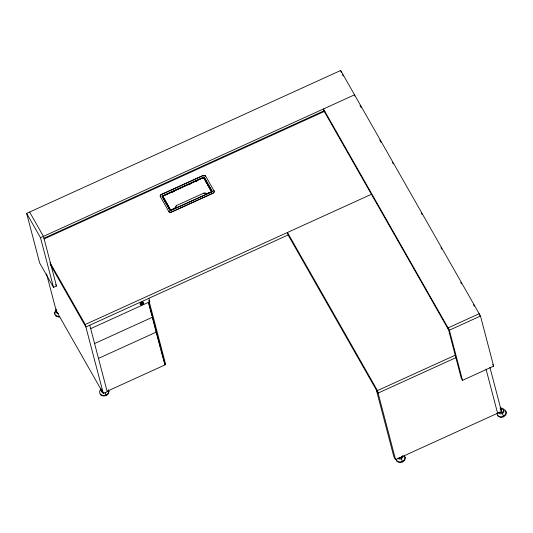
<?xml version="1.0" encoding="UTF-8"?>
<svg xmlns="http://www.w3.org/2000/svg" width="533" height="533" viewBox="0 0 533 533"><rect width="100%" height="100%" fill="white"/><g stroke="black" fill="none" stroke-linecap="round" stroke-linejoin="round"><path stroke-width="0.8" d="M59.863 316.775L58.423 317.028L55.918 316.062L54.706 313.957L55.146 312.405M170.593 210.528L162.718 196.311M203.619 177.835L203.546 177.496L162.798 196.091L163.251 198.523L170.587 210.708L170.767 210.149L175.13 207.983L170.653 210.388M56.225 310.373C55.259 311.952 56.878 313.824 58.577 313.604M101.057 389.796L101.403 391.782L103.042 392.614M175.15 208.05L176.276 205.791M501.127 410.61L501.56 409.644M501.253 411.083L501.686 410.124M55.998 310.139L54.593 312.631L54.706 313.957M100.977 389.15C99.085 390.689 99.311 393.387 100.897 395.066L103.402 396.032L106.28 395.533L108.426 393.747L109.032 391.369L108.446 390.336M56.238 309.18L55.912 311.405L57.551 312.538M398.757 458.02L401.016 457.767L402.555 455.815M499.028 412.269L499.847 412.835L502.106 412.582L503.665 411.096L503.605 409.244L501.966 408.111L500.147 408.318M55.345 311.612L56.418 310.726M395.912 459.439L397.118 461.545L399.63 462.511L402.508 462.004L404.654 460.219L405.26 457.84L404.667 456.808M496.949 413.595L498.215 416.36L500.72 417.326L503.598 416.819L505.75 415.04L506.35 412.662L505.564 411.283M29.608 212.041L43.453 236.366L56.485 286.028L53.527 287.374L39.682 263.049L26.65 213.387L340.7 70.489L480.486 316.042L493.638 366.171L462.524 380.329L461.212 378.017L448.06 327.888L479.167 313.73L479.587 315.323M53.527 287.374L40.495 237.711L354.552 94.814L354.878 96.073M43.946 238.251L324.011 110.824M44.146 238.911L325.03 111.111M161.186 194.525L203.2 175.41A2.119 1.699 -14.7 0 1 205.665 176.143L213.986 190.807A2.272 1.826 -14.7 0 1 213.253 193.113L171.24 212.234A2.272 1.826 -14.7 0 1 168.721 211.401L160.4 196.744A2.119 1.699 -14.7 0 1 161.186 194.525L161.206 194.618A2.119 1.699 -14.7 0 0 160.426 196.83L160.4 196.744M161.206 194.618L203.226 175.497A2.119 1.699 -14.7 0 1 205.691 176.236L205.665 176.143M212.361 191.547L204.039 176.883L161.979 196.124L170.274 210.695L212.361 191.547L170.347 210.662L162.052 196.091M162.692 196.404L170.547 210.435M204.246 179.021L203.992 177.609L212.001 191.76M172.039 192.313L174.284 191.294M188.515 184.818L190.761 183.798M196.004 181.413L197.496 180.734M163.778 198.749L163.338 197.976M204.665 179.175L204.998 179.994M211.954 191.594L207.397 193.512L203.686 193.179L176.923 205.352L175.85 206.378M168.721 211.401L168.695 211.308A2.272 1.826 -14.7 0 0 171.213 212.141L213.227 193.026A2.272 1.826 -14.7 0 0 213.96 190.714L213.986 190.807M89.764 325.163L107.246 391.795L103.355 393.567L85.233 324.49L371.434 194.272M288.793 234.653L85.886 326.976L50.215 264.315M90.677 328.641L149.793 301.745L148.88 298.267M94.588 343.545L152.538 317.175M98.485 358.396L156.436 332.026L155.916 331.113L158.228 339.934M164.397 364.565L165.563 364.032L148.894 300.472M107.106 391.262L165.057 364.892L148.627 302.278M462.524 380.329L449.372 330.194L480.486 316.042M489.927 367.344L501.5 411.469L395.573 459.666L377.451 390.589L455.382 355.131M456.035 357.616L378.104 393.074L288.1 234.966L287.447 232.481L377.451 390.589M203.706 193.246L204.479 193.033M204.479 179.321L203.819 177.609M59.576 316.429L57.957 316.435L55.372 315.116M207.137 193.499L205.258 193.073M500.047 407.892L501.147 408.138L500.727 409.084L501.16 410.73M502.839 409.104C510.754 410.843 502.179 420.684 497.662 415.42M163.258 198.016L163.698 198.789M102.529 391.542L100.89 390.409L100.83 388.557M502.912 409.377C506.863 411.982 499.801 416.326 498.308 412.342M397.631 458.253C399.417 460.186 403.534 458.6 402.948 455.835M396.572 460.599C399.683 464.243 407.492 460.032 404.34 455.608M100.344 394.127C103.255 397.485 110.591 394.127 108.439 389.71M211.887 191.813L207.637 193.372M162.891 196.197L203.686 177.562L211.668 191.614L203.706 177.629M205.511 181.1L206.791 183.225M207.643 184.645L211.894 191.74M207.53 184.698L208.383 186.11M209.662 188.242L210.508 189.661M168.468 206.984L169.321 208.403M342.419 74.527L343.232 75.953M359.982 105.374L361.327 107.746M379.723 140.052L381.055 142.391M392.468 162.452L393.294 163.898M421.263 213.027L422.083 214.466M441.004 247.705L441.824 249.151M460.745 282.383L461.565 283.829M473.497 304.783L474.317 306.228M492.652 364.439L493.638 366.171M449.372 330.194L323.438 108.972L323.931 110.857L448.553 329.774M395.573 459.666L393.84 456.628L376.371 390.029M212.267 191.587L203.979 177.016L204.625 179.501M203.886 177.656L211.848 191.647M205.418 180.887L206.204 182.273M208.183 185.744L208.969 187.13M209.762 188.522L210.555 189.908M149.1 300.525L149.793 301.745M142.404 304.683L142.231 304.376A1.892 1.106 -29.6 0 0 142.651 304.116M165.057 364.892L160.753 349.555M26.65 213.387L40.495 237.711M49.975 262.556L85.233 324.49M55.665 284.602L56.485 286.028M103.355 393.567L56.212 310.746L46.524 273.835M105.054 392.315L106.28 395.533M503.598 416.819L502.106 412.582M486.036 369.109L497.615 413.242M340.7 70.489L341.2 72.381M402.508 462.004L401.016 457.767M170.767 210.149L162.871 196.131M148.52 302.931L151.812 315.476M152.225 317.042L155.709 330.333M158.647 341.54L160.333 347.949M142.664 303.011A0.933 0.54 -29.6 0 1 142.178 303.983A0.933 0.54 -29.6 0 1 141.065 303.943A0.933 0.54 -29.6 0 1 141.751 302.984M142.617 303.237A0.933 0.54 -29.6 0 1 141.791 303.95A0.933 0.54 -29.6 0 1 140.972 303.783M140.978 303.477A0.933 0.54 -29.6 0 1 141.585 302.857M141.778 304.57A1.892 1.106 -29.6 0 1 140.126 303.603A1.892 1.106 -29.6 0 1 142.677 302.024A1.892 1.106 -29.6 0 1 143.011 303.803M142.171 303.037L141.445 303.37L141.625 304.037L142.344 303.703L142.171 303.037M141.745 304.31A0.933 0.54 -29.6 0 0 142.797 303.237A0.933 0.54 -29.6 0 0 141.372 303.444A0.933 0.54 -29.6 0 0 141.745 304.31M141.505 304.976A1.892 1.106 -29.6 0 0 143.65 302.791A1.892 1.106 -29.6 0 0 140.759 303.21A1.892 1.106 -29.6 0 0 141.505 304.976"/></g></svg>
